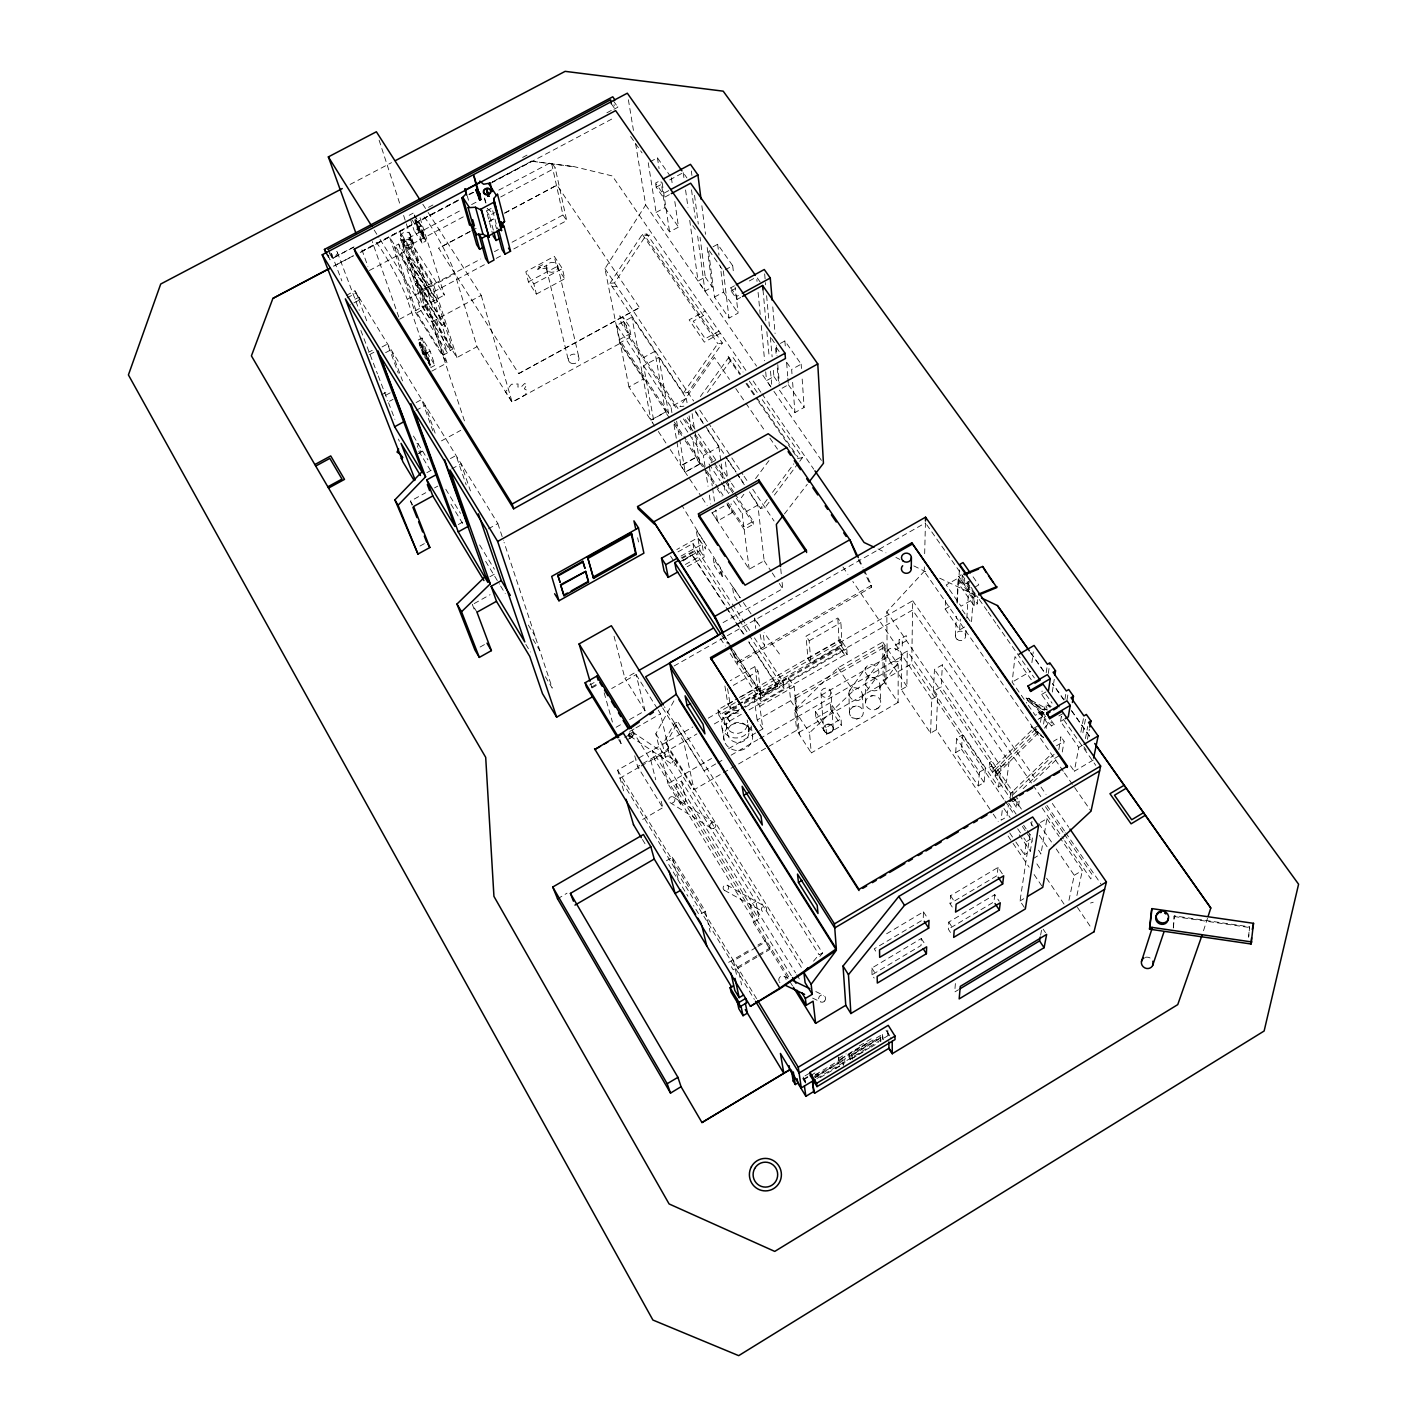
<?xml version="1.0" encoding="UTF-8"?>
<svg xmlns="http://www.w3.org/2000/svg" width="1427" height="1427" viewBox="0 0 1427 1427"><rect width="100%" height="100%" fill="white"/><g stroke="black" fill="none" stroke-linecap="round" stroke-linejoin="round"><path stroke-width="0.75" stroke-dasharray="5 3.75" d="M865.493 703.047L865.529 683.034M882.76 642.061L898.207 664.875L898.118 702.53L883.206 680.233L882.76 642.061L838.024 667.8L794.625 709.915L796.658 730.41M936.273 729.821L930.582 733.121L901.275 689.651L901.472 654.44L907.287 651.069L937.664 695.68L936.273 729.821L991.997 812.248M901.275 689.651L906.912 686.387L907.287 651.069M1003.716 799.12L911.746 663.733L912.709 600.767L737.206 701.513M1063.276 771.222L924.232 571.282L924.339 566.894M924.678 553.694L925.427 522.906L670.672 667.943M872.058 974.766L871.843 968.059L921.289 938.52L921.075 945.459L872.058 974.766L874.162 978.084M923.269 917.686L923.465 911.835L885.453 934.471M930.582 733.121L931.795 699.087L901.472 654.44M964.706 626.952L959.658 629.878L945.156 608.99L945.53 600.25M933.419 691.364L934.453 669.388L942.391 664.786L1009.067 762L1006.392 782.388L998.525 787.044L933.419 691.364L941.178 686.851L942.391 664.786M956.911 602.23L958.231 578.06L946.208 584.945L961.031 606.19L973.089 599.233L958.231 578.06M955.376 635.889L956.465 616.268M957.178 603.193L958.48 579.219M977.691 599.625L977.388 603.835L974.088 605.744L958.623 583.679L959.443 568.749M962.28 575.384L961.905 581.788L958.623 583.679M959.658 629.878L960.282 619.104M955.698 752.564L956.572 738.365L962.458 734.923L985.379 768.618L984.095 782.478L978.262 785.902L955.698 752.564L961.495 749.157L962.458 734.923M965.687 635.586L966.257 626.863M966.81 618.123L969.201 581.039M950.471 932.455L948.331 929.173L948.794 922.092L994.797 894.622L999.168 901.168M952.237 907.037L950.025 903.666L950.543 895.71L998.044 867.42L1002.557 874.162M1173.279 928.085L1174.26 915.849L1249.553 926.837L1248.786 936.683M1173.493 927.443L1174.26 915.849M973.089 599.233L971.448 623.064L961.762 609.168M974.088 605.744L974.98 593.133M1248.5 937.325L1249.553 926.837M955.376 983.578L954.717 991.997L958.48 989.732M978.262 785.902L979.475 772.096L956.572 738.365M1012.581 801.76L989.125 767.351L989.607 762.482L991.926 761.108L991.444 765.996L1011.19 794.964M1038.535 725.487L1033.523 728.43L993.299 767.887L992.889 771.882L995.547 775.789L997.865 774.415L998.294 770.419L995.957 771.793L995.547 775.789L1038.357 733.014M997.865 774.415L995.208 770.526L995.618 766.513L993.299 767.887M1002.218 810.536L1001.112 820.186L1006.963 816.708L1008.39 805.096M994.797 894.622L993.923 901.918L948.331 929.173M998.044 867.42L997.063 875.625L950.025 903.666M998.525 787.044L1001.023 766.727L934.453 669.388M1010.173 797.425L1010.673 793.376L1051.36 754.098M1012.51 796.052L1013.009 791.985L941.178 686.851M1040.765 712.822L1026.102 697.999L1028.332 699.426M1031.899 662.645L1033.273 651.889M1019.235 801.1L1018.61 805.827L1016.274 807.2L1016.898 802.491L1019.235 801.1L1016.006 796.391M1050.076 706.543L1041.603 694.485L1042.102 691.025M1046.205 672.759L1047.115 666.391M1040.515 722.312L1042.085 711.377L1035.324 715.355L1027.993 704.867M1048.31 673.473L1049.844 662.859M1027.386 830.728L1032.381 838.077L1030.365 851.205L1024.479 854.719L1026.405 841.627L1023.908 837.952M1043.583 724.078L1044.867 715.355L1042.085 711.377M1024.283 907.34L1020.02 900.972L1030.062 834.224M1031.364 825.609L1032.006 821.31M1052.323 691.988L1054.25 679.306M1093.225 760.074L1074.317 771.258L1078.776 747.445L1060.529 721.438L1061.349 716.372L1095.793 765.389M1064.934 699.301L1066.308 690.971M1040.426 822.505L1046.919 818.652L1040.996 853.952L1038.535 850.189M1058.834 749.692L1060.974 736.849L1053.411 741.309M1067.004 699.943L1068.056 693.7M1062.277 751.975L1064.096 741.309L1060.974 736.849M1047.4 710.022C1041.781 709.754 1045.545 702.352 1051.217 706.436M1040.622 935.149L1042.013 927.479M1080.881 732.194L1083.914 715.89M1082.897 732.8L1086.357 714.445M1085.412 738.633L1087.749 726.468M1087.445 739.24L1089.407 729.09M1068.966 900.294L1074.228 875.286L1053.465 844.909M1046.098 725.808L1046.205 728.412M1076.903 895.532L1082.397 870.399L1060.368 838.273M1041.282 715.141L1039.248 712.679L1039.284 718.441M1203.496 930.743L1207.492 918.31M1044.403 728.18L1047.436 724.559L1051.485 725.933L1053.144 724.827M417.326 447.293L418.379 443.993L415.239 443.191M1044.528 710.2L1045.135 708.951M1044.76 708.488L1044.011 710.022L1040.854 708.737L1028.635 698.178L1027.815 698.909M1041.246 734.941L1031.15 726.718L1035.467 729.072M819.847 956.358L822.594 953.111L677.986 722.008L666.106 743.271L669.584 754.937L665.571 757.255L658.935 746.517L655.849 733.746L674.543 699.765M665.571 757.255L662.574 744.591L674.418 723.328L677.986 722.008M654.743 426.049L628.95 386.967L643.452 378.993L619.871 343.479L604.941 268.597L645.682 204.971L635.604 143.61M616.535 286.649L612.219 286.702M609.953 283.331L642.293 234.403L646.895 234.028L722.383 343.033L687.939 392.479L683.39 393.121L609.953 283.331L614.52 282.885L646.895 234.028M683.39 393.121L717.799 343.604L722.383 343.033M849.654 690.472L865.939 667.39M861.64 697.946L878.176 675.007M700.372 396.581L728.341 357.999L732.925 357.392L743.021 371.983M707.489 392.443L732.925 357.392M866.278 679.841L887.451 650.694M879.282 688.331L900.705 659.31M741.291 497.738L743.877 494.277M755.525 478.651L769.742 459.565M749.425 491.833L760.502 508.404L767.173 499.486M772.506 492.351L793.822 463.829M769.046 502.215L765.05 507.566L760.502 508.404M774.379 495.098L798.389 463.044M799.726 461.278L802.384 457.71L759.449 395.707M1043.262 713.179L1041.139 715.159L1048.381 724.22M850.296 709.451L852.74 706.882L857.966 706.222A6.921 6.475 0.7 0 1 860.053 718.031L856.61 719.012L851.651 717.246A6.921 6.475 0.7 0 1 850.296 709.451L851.348 708.077M784.422 513.952L807.307 484.27M813.515 961.174L819.009 954.699L822.594 953.111M1042.049 715.89L1043.315 714.392M906.912 686.387L887.166 657.169L886.809 611.773L924.232 571.282M1042.994 709.701L1044.243 708.844M1035.627 729.09L992.889 771.882L995.208 770.526M418.985 453.322L421.536 451.342L419.877 450.789L420.341 448.684L418.7 448.702M995.957 771.793L1036.252 732.372M1013.313 794.357L1054.125 754.312M1013.152 801.813L1016.309 798.728M1033.612 781.8L1057.193 758.736M1023.088 788.703L1054.446 758.522L1060.047 755.222M898.118 702.405L811.267 752.939L809.519 732.818L853.31 690.811L898.207 664.875M878.675 707.703L875.34 709.647A7.617 7.117 1.6 0 1 869.079 696.786L872.842 695.609A7.617 7.117 1.6 0 1 878.675 707.703L875.34 709.647M1040.015 713.268L1044.011 712.679M805.791 1083.039L803.133 1077.028L808.77 1073.639M803.437 1079.169L810.928 1074.638M838.505 1058.459L846.104 1053.893M859.411 1045.884L872.718 1037.875M803.526 1079.847L808.913 1076.6M810.714 1075.512L816.101 1072.266L818.474 1076.136L815.762 1069.429M855.272 1049.612L868.704 1042.388L838.915 1060.332L853.417 1050.718M815.388 1074.727L844.463 1057.229L845.444 1058.834L816.369 1076.35M869.507 1047.775L849.19 1060.011L848.815 1054.607L882.332 1034.414L883.402 1039.712M814.906 1075.262L818.135 1073.318M814.335 1076.743L842.554 1059.744L843.5 1065.202L842.554 1059.744M851.634 1054.285L852.525 1059.619L851.634 1054.285L880.352 1036.983L881.048 1042.423M850.046 1059.797L849.796 1056.194L883.331 1036.002M815.174 1077.403L818.402 1075.459L816.03 1071.57M814.924 1077.706L843.161 1060.707M852.24 1055.249L880.958 1037.946M816.886 1078.509L890.287 1034.29M820.061 1077.653L844.873 1062.705L844.463 1057.229M835.437 1068.752L842.911 1064.257M851.919 1058.656L863.335 1051.788M870.952 1047.204L878.55 1042.62M1020.02 900.972L1023.801 898.689M1074.228 875.286L1082.397 870.399M1051.36 720.706L1054.571 725.13L1050.682 722.08M1033.219 858.608L1041.032 853.845M1026.405 841.627L1032.381 838.077M921.325 920.772L874.252 948.83L877.516 953.949M756.988 955.698L733.193 969.789L730.945 966.061M758.825 954.609L769.813 948.117L765.247 940.732L757.933 945.049M756.863 957.125L738.08 968.237L741.541 984.898M758.736 956.001L770.009 949.347L769.813 948.117M1056.533 745.768L1064.096 741.309M1078.776 747.445L1082.29 745.358M1013.009 791.985L1010.673 793.376L886.809 611.773M728.68 962.351L750.62 949.383M756.078 947.51L733.567 960.817L737.117 977.62M757.951 946.404L765.461 941.963L765.247 940.732M1058.87 715.962L1063.525 713.232M1060.529 721.438L1063.632 719.618M681.5 781.086L685.995 800.975L680.536 804.15L675.899 784.315L681.5 781.086L755.918 901.275L750.227 904.629L753.349 922.324L788.721 979.707M979.475 772.096L985.379 768.618M989.125 767.351L991.444 765.996M1001.023 766.727L1009.067 762M753.349 922.324L758.932 919.042L755.918 901.275M1041.603 694.485L1048.542 690.418M666.427 860.766L672.456 857.252L705.33 911.282L699.248 914.85L693.576 905.521M1038.089 719.333L1044.867 715.355M1014.008 681.054L1030.793 671.261M931.795 699.087L937.664 695.68M826.501 734.316L826.037 727.592L841.056 718.887L830.353 702.619L815.352 711.288L815.887 718.084L826.501 734.316L841.431 725.665L841.056 718.887M557.565 898.814L567.018 893.195M680.536 804.15L667.907 783.655L711.574 758.45M728.662 748.604L762.839 728.876L759.842 706.276L754.027 697.25L788.293 677.575L794.143 686.548L796.391 709.522L887.166 657.169M715.748 763.927L704.296 770.669L664.411 706.775M717.674 762.928L723.4 759.503M731.07 755.204L757.826 739.614M759.753 738.633L903.22 655.671L852.811 581.467M815.887 718.084L830.782 709.469L830.353 702.619M642.685 819.455L662.806 807.682M658.204 710.057L660.523 713.803L668.657 748.836L694.057 789.755L796.658 730.285L811.267 752.939M883.206 680.358L911.746 663.733M623.653 790.843L617.641 770.152L636.924 759.075M638.868 757.969L692.862 726.985M708.291 718.12L735.28 702.619M736.546 706.829L725.023 713.446L729.964 721.973L724.987 724.845L718.923 715.284L736.064 705.437M737.973 704.332L840.86 645.254L840.557 639.385L735.19 699.854M724.898 686.012L727.931 704.403L730.874 709.023L736.457 705.812M738.33 704.742L760.68 691.917L757.987 671.225L754.954 666.57L730.267 680.697M810.928 663.18L842.037 645.307L840.913 622.6L837.827 617.998L806.077 636.174L807.914 658.632L810.928 663.18L809.145 640.794L806.077 636.174M744.216 702.423L840.111 647.341L845.069 655.778L847.103 654.601L846.835 648.786L840.557 639.385M729.964 721.973L725.201 714.463L736.707 707.863M744.359 703.457L840.164 648.429L840.111 647.341M783.369 682.213L784.065 688.759L761.322 701.852L760.466 695.377L783.369 682.213L751.797 633.802M661.183 801.26L662.841 807.807L637.601 766.549L668.639 748.711M777.644 686.03L762.375 695.68L777.644 686.03L748.8 641.668M639.225 767.102L619.978 778.161L754.366 999.382M641.151 765.996L696.965 733.906M714.303 723.953L739.311 709.576M741.237 708.47L912.567 610.025L1031.792 783.441M788.703 976.889L654.44 759.128L661.058 755.311L795.553 972.822M724.987 724.845L724.042 719.351L743.235 708.327M745.162 707.221L846.835 648.786M729.803 720.956L741.327 714.321M749.014 709.915L845.016 654.69M759.842 706.276L794.143 686.548M975.408 586.836L978.761 584.909L972.715 576.312M945.156 608.99L950.186 606.1M794.643 696.198L884.401 644.505L884.811 682.73L798.228 732.818L794.643 696.198L795.945 698.195L799.495 734.762M762.839 728.876L757.148 720.011L790.665 700.711L788.293 677.575M795.945 698.195L885.739 646.467L886.096 684.639M634.052 728.947L628.379 732.194L630.11 738.633M635.943 727.859L660.523 713.803M628.344 734.566L631.751 732.604L632.821 736.617L626.025 740.506M624.741 737.367L631.287 733.621L632.821 736.617M628.255 736.368L631.519 734.513M618.64 739.65L620.941 743.413L624.33 741.469M809.145 640.794L840.913 622.6M733.264 685.388L757.987 671.225M718.923 715.284L717.959 709.754L733.282 700.96M727.931 704.403L733.514 701.21M740.952 696.929L757.701 687.315L754.954 666.57M807.914 658.632L839.022 640.777L837.827 617.998M616.125 727.253L621.904 723.953M629.61 719.547L645.022 710.753L636.121 674.632L611.684 688.51M871.487 585.338L871.54 587.21L737.866 663.609L737.616 661.843L871.487 585.338L863.941 569.48M589.743 684.996L596.468 681.196M591.688 687.047L598.181 683.372M591.955 687.957L596.825 685.192M645.022 710.753L624.919 678.36L636.478 671.796M723.061 622.6L782.727 588.691L781.621 577.614M717.406 520.909L712.019 512.721L749.211 569.212L764.158 560.757L757.88 505.051L749.229 492.154M685.388 564.486L698.392 557.154L697.179 549.984L682.231 558.385M687.172 566.715L704.225 557.101L702.12 544.222L697.874 537.729L676.808 549.556M480.078 647.055L485.234 644.148M732.247 512.578L717.442 521.051L715.801 509.956M734.762 493.528L753.26 521.265L743.824 526.581L742.218 513.845L757.88 505.051M678.003 551.874L692.951 543.491L731.177 602.14M681.036 556.066L702.12 544.222M681.196 557.993L694.182 550.697L692.951 543.491M679.145 562.22L692.327 554.8L725.968 606.564M682.98 560.24L700.015 550.661L697.874 537.729M683.069 560.989L692.327 554.8M749.211 569.212L744.18 529.417L753.599 524.119L753.26 521.265M712.037 512.864L726.825 504.427L732.265 512.721L731.07 503.767M489.889 576.722L496.667 572.94M699.89 463.846L685.174 472.052L680.947 465.666L695.663 457.478L692.541 437.768M694.806 431.115L699.908 463.989L685.192 472.194L679.769 439.819M787.865 378.155L788.382 384.719L779.213 389.803L794.946 412.564L804.15 407.426L802.045 377.156M710.949 462.901L716.764 459.655M474.174 603.585L490.103 594.684M705.027 466.504L703.368 455.516L718.887 446.883L706.65 428.635M424.051 216.94A37.102 4.495 61.7 0 1 441.211 243.785A37.102 4.495 61.7 0 1 454.892 273.806L476.993 346.69L512.168 402.271L525.707 394.619L526.724 390.16L524.333 388.84L526.866 384.559L524.637 383.506L521.372 386.806L517.93 387.127L518.072 383.97L511.401 384.255L505.55 391.872L512.132 402.129L619.871 343.479M488.409 528.811L497.862 523.566L354.948 290.823L345.495 295.871M771.008 387.074L766.549 380.617L773.916 376.532L773.327 369.985M791.967 373.767L791.646 369.45L801.153 364.17L784.886 340.928L777.305 345.12M671.921 412.635L670.94 406.838L686.333 398.347L658.864 357.374L643.577 365.758L653.941 421.696M458.263 524.547L463.311 521.765M419.966 546.059L425.05 543.241M451.753 468.877L461.117 463.757L470.446 490.888M722.098 269.043L708.345 249.333L714.481 297.066L729.019 318.114L738.08 313.137L735.155 287.291M718.958 331.171L705.241 338.698L693.254 321.164L706.954 313.672M412.082 505.247L410.441 501.127L425.763 492.725M434.522 487.909L437.804 486.108M720.421 333.294L704.349 342.123L689.152 319.844L705.17 311.086M668.318 412.974L619.514 339.519L628.665 334.524L678.003 408.479M628.95 386.967L620.139 342.676L629.271 337.7L628.665 334.524M418.343 453.483L422.196 451.396M441.478 440.872L460.743 430.348M740.684 297.476L737.028 299.474L731.088 290.93L730.731 287.826L734.459 285.792M714.481 297.066L723.507 292.143L720.332 266.028M731.088 290.93L736.546 287.933M749.318 280.958L754.776 277.98M737.028 299.474L736.689 296.388L740.417 294.337M450.433 458.566L456.051 455.498L466.201 484.859M426.851 472.676L431.828 469.947M654.85 351.381L639.581 359.729L616.696 325.392L631.876 317.115L654.85 351.381L665.499 412.171L650.908 420.234L631.876 317.115M518.697 373.589L639.528 307.643L518.697 373.589L438.695 248.173L473.603 229.569M707.186 247.531L712.234 287.148L704.974 291.108L698.035 281.03L705.277 277.088L700.051 237.31M725.219 269.828L732.711 265.743L717.674 244.267L710.218 248.316M389.5 401.29L393.014 399.382M416.113 402.539L421.661 399.506L432.863 430.883M415.988 410.423L425.264 405.393L435.663 434.575M421.946 350.703L422.802 350.239L420.037 342.177L419.163 342.641L421.946 350.703L430.722 364.848L429.848 365.33L424.461 356.643M423.141 351.203L423.391 354.895L423.141 351.203L430.722 364.848M421.964 338.003L426.834 352.273L422.838 354.431L417.933 340.179L421.964 338.003L430.151 351.167L434.95 365.33L430.954 367.506L426.102 353.361L417.933 340.179M420.037 342.177L426.548 352.647L425.692 353.129L419.163 342.641M426.102 353.361L430.151 351.167M536.391 294.087L564.7 278.818L562.363 268.579L554.282 256.378L525.832 271.683L528.418 281.868L536.391 294.087L533.859 283.937L525.832 271.683M428.421 361.138L429.295 360.674L426.548 352.647M429.616 361.637L428.76 362.101L422.285 351.666M450.165 350.507L442.602 327.158L445.153 325.766L417.861 282.385L415.328 283.741L423.266 307.59L450.165 350.507L452.68 349.151L431.507 283.331L403.538 239.04L400.916 240.432L428.867 284.74L434.076 300.812L436.68 299.42L408.96 255.469L406.374 256.842L434.076 300.812M648.25 162.749L656.099 212.427L669.584 231.923L678.521 227.107L674.793 201.35M443.191 355.127L447.4 352.861L426.138 287.683L398.65 244.071L394.28 246.389L416.773 312.834L443.191 355.127L421.732 290.038L394.28 246.389M381.437 394.904L388.483 391.105M385.807 395.208L391.069 392.354M431.775 371.163L447.043 362.904L423.302 290.716L389.553 237.078L414.704 311.122L447.043 362.904M456.925 357.553L433.737 285.132L399.881 231.584L424.515 305.86L456.925 357.553L476.993 346.69M668.781 190.594L662.966 193.715L655.564 183.084L659.435 180.997M368.576 352.291L372.233 350.329M382.044 346.939L387.555 343.978L398.276 373.16M369.486 354.645L374.962 351.702M464.435 420.876L431.775 321.949L481.22 295.353L427.601 211.695M669.37 194.661L663.573 197.764L656.188 187.151L655.564 183.084M385.575 352.683L391.087 349.722L402.503 380.884M442.013 325.338L444.582 323.947L417.255 280.53L414.704 281.886L442.013 325.338L434.789 303.006L407.123 259.072L409.692 257.698L437.393 301.596L434.789 303.006M656.099 212.427L665 207.629L661.058 181.657M528.418 281.868L556.673 266.671L554.282 256.378M533.859 283.937L562.363 268.579M650.088 161.768L657.437 157.826L670.101 175.913M428.867 284.74L431.507 283.331M421.732 290.038L426.138 287.683M484.395 264.709L429.509 294.105L425.888 288.361L480.721 259M494.42 251.669L498.344 249.564M512.043 242.233L562.969 214.978L551.357 162.214L496.881 191.164M429.848 365.33L407.212 299.331L454.892 273.806M496.15 258.394L502.036 255.255M513.791 248.94L566.733 220.596L555.228 167.958L551.357 162.214M399.578 319.238L444.35 295.05M423.266 307.59L425.763 306.252L403.538 239.04M416.773 312.834L420.947 310.604L398.65 244.071M656.188 187.151L661.985 184.047M669.709 179.909L683.212 172.649L686.922 177.929M493.332 230.086L489.407 215.531L494.991 212.569M489.122 221.292L494.937 218.188L489.158 221.453M504.641 213.015L556.994 185.118L639.564 307.804M469.768 231.798L438.695 248.173M471.713 230.764L477.528 227.66M504.676 213.194L556.994 185.118M347.153 297.868L356.251 293.017L367.167 322.003M355.091 299.242L358.873 297.208L359.836 299.759L350.382 304.807M353.29 255.754L333.668 266.153L353.343 255.915M361.12 251.598L461.117 198.531M472.89 192.288L468.966 194.375L472.926 192.449M531.7 161.073L492.493 181.889L531.736 161.251L573.119 166.567L531.736 161.251M361.192 251.758L461.171 198.692M360.175 252.597L460.029 199.602M469.822 194.411L473.728 192.324M491.352 182.977L614.698 117.513M416.185 224.538L417.023 224.093L414.276 215.441L420.662 225.466L423.391 234.082L422.535 234.545L416.185 224.538L413.973 217.635M414.312 214.96L421.197 225.769L425.995 240.967L422.053 243.072L416.506 225.591L417.362 225.145L424.8 238.577L423.962 239.04L417.612 229.069L417.362 225.145M422.535 234.545L419.806 225.93L420.662 225.466M421.197 225.769L417.201 227.874L411.475 218.866M422.053 243.072L414.098 230.55L418.04 228.463L415.596 220.81M425.888 288.361L409.335 237.685L461.866 209.769M471.588 204.596L477.439 201.492M423.962 239.04L423.712 235.116M429.509 294.105L413.063 243.571L463.704 216.636M500.699 196.962L555.228 167.958M369.397 270.47L413.83 246.835L444.403 295.211L420.84 220.471A37.102 4.495 61.7 0 1 419.841 216.369M493.153 235.919L486.411 210.946L491.994 207.967L497.524 228.819M353.45 247.353L329.94 259.821L328.46 255.968L331.046 254.595L327.889 249.44M409.192 215.263L413.152 213.158M329.298 253.114L332.455 258.251L354.021 246.835M428.51 207.343L434.379 204.222M522.603 157.469L528.472 154.348M606.885 112.787L612.772 109.665M613.931 109.29L617.837 107.203L617.124 103.029M350.114 184.44L391.533 162.642M1045.723 716.104L1044.082 717.442L1051.485 725.933M1039.052 711.574L1040.711 710.753M856.164 705.919L852.74 706.882M860.053 718.031L856.61 719.012M976.817 595.79L972.804 597.431L958.659 576.205L977.388 603.835M1039.908 712.198L1038.16 712.091L1039.106 713.036M1090.549 903.041L1093.225 902.239M802.384 457.71L797.818 458.477L791.503 449.344M872.842 695.734L870.88 695.912M683.925 406.142L679.93 406.713L714.321 357.392L729.482 379.404M649.749 235.152L644.647 235.562L714.891 337.129M1046.972 704.92L1050.254 707.507M1046.098 709.201L1047.061 709.183M1174.046 916.509L1249.267 927.479M1036.626 729.161L1035.342 728.929L1036.412 730.232M573.083 166.388L612.308 175.949L746.892 371.805M1031.311 700.354L1044.778 707.703M812.569 998.097L820.525 1001.843M877.997 548.931L885.953 552.838M895.906 557.422L899.884 559.438M913.815 565.913L925.766 571.71M939.697 578.167L975.497 595.273M784.119 976.336L788.079 978.244M815.798 991.569L823.718 995.386M1040.622 708.523L1027.69 699.48L1028.261 701.21L1042.762 712.073M724.559 890.377L762.803 911.55M727.164 885.186A2.908 2.747 -66.9 0 1 727.324 890.163A2.908 2.747 -66.9 0 1 723.097 887.986A2.908 2.747 -66.9 0 1 727.164 885.186L765.264 906.609A2.765 2.622 -68.9 0 1 765.443 911.354A2.765 2.622 -68.9 0 1 761.394 909.284A2.765 2.622 -68.9 0 1 765.264 906.609M1036.377 704.439L1043.262 709.415M711.395 828.32L670.315 802.759A3.246 3.05 -60.7 0 1 668.817 800.939M673.259 796.962L714.196 822.808M630.235 736.225L673.205 764.979M853.114 718.227L851.651 717.246M632.429 731.944L675.738 761.215A2.283 2.14 -58.3 0 1 674.864 765.05A2.283 2.14 -58.3 0 1 672.117 762.553A2.283 2.14 -58.3 0 1 675.738 761.215M1040.943 735.333L1043.547 737.26M1039.677 713.036L1042.049 714.784M1037.411 732.408L1031.15 726.718M490.906 211.571L487.124 208.485L487.677 209.323M1027.048 700.015L1028.064 700.853M1040.604 735.297L1043.44 737.652M1028.635 698.178L1037.179 706.24M1046.99 708.149L1046.009 705.866M1037.322 731.302L1038.553 732.586M779.463 654.012L764.141 632.696M1030.704 652.728L1044.778 672.688M1063.989 699.908L1052.466 683.587L1063.828 699.836M1071.677 710.807L1089.604 736.225M1030.615 652.745L1044.671 672.67M1071.499 710.7L1089.39 736.064M760.199 282.082L756.613 276.981L757.023 281.387M1083.86 746.749L1086.197 750.085M926.712 524.726L977.977 597.681M979.261 599.501L986.949 610.453M988.215 612.272L995.903 623.224M997.188 625.044L1034.361 677.932M1045.991 694.485L1052.056 703.136M974.855 594.774L963.974 579.273L963.867 581.128L974.73 596.593M1031.257 679.734L1014.989 656.563L1012.153 682.142L1026.78 703.119M613.503 100.996L617.837 107.203M611.309 103.761L614.716 108.63L614.038 104.67M1070.5 765.8L1074.317 771.258M630.609 136.493L642.043 152.885M692.808 225.68L695.341 229.319M771.49 338.502L776.556 345.78M779.16 351.541L775.414 346.172L776.163 354.895M786.652 362.28L791.646 369.45M754.651 619.122L759.396 625.918M730.731 287.826L736.689 296.388M1064.542 773.042L1073.372 785.742M1074.638 787.543L1091.031 811.142M788.382 384.719L804.15 407.426M665 207.629L678.521 227.107M723.507 292.143L738.08 313.137M705.277 277.088L712.234 287.148M773.916 376.532L779.499 384.594M749.336 381.116L758.183 393.87M728.109 356.251L740.577 374.266M746.82 383.274L755.543 395.903M756.792 397.705L797.925 457.175M728.341 357.999L739.703 374.427M746.018 383.578L757.398 400.006M758.647 401.843L790.237 447.525M642.293 234.403L717.799 343.604M645.682 204.971L756.578 366.133M762.803 375.176L772.738 389.607M773.969 391.39L823.45 463.311M912.709 600.767L1035.984 779.731M1041.014 787.044L1046.045 794.34M1052.341 803.472L1068.68 827.214M1033.059 785.26L1041.835 798.05M1046.865 805.345L1064.435 830.906M1065.684 832.726L1100.841 883.848M753.188 380.973L760.859 392.264M762 393.798L813.729 469.198M1045.438 806.701L1063.026 832.298M1064.274 834.117L1091.923 874.341L1090.852 878.925L1064.631 840.717M735.797 388.59L744.644 401.433M745.911 403.27L764.872 430.793M769.92 438.143L777.501 449.148M1042.156 807.95L1063.383 838.88M1046.919 818.652L1059.155 836.49M1038.802 823.468L1052.252 843.125M1013.669 797.764L1021.875 809.805M1030.597 822.594L1033.094 826.251M1039.338 835.384L1048.06 848.173M1012.439 796.765L1018.61 805.827M751.066 613.895L741.451 599.679M1013.812 803.579L1016.274 807.2M1008.621 803.151L1016.131 814.175M1023.623 825.216L1026.138 828.891M1004.983 800.832L1013.669 813.747M1022.374 826.429L1032.31 841.163M1077.439 907.394L1091.619 928.388M842.982 567.001L847.906 574.367M1003.93 808.503L1010.173 817.707M1017.665 828.748L1022.66 836.115M961.495 749.157L984.095 782.478M1019.288 834.866L1030.365 851.205M1036.876 863.87L1041.71 871.13M1046.58 878.194L1064.756 905.146M1009.71 832.904L1014.633 840.182M1015.863 842.001L1024.479 854.719M993.228 814.086L998.187 821.399M1008.086 836.061L1011.797 841.555M1013.045 843.393L1029.135 867.206M1034.093 874.537L1042.762 887.344M687.279 417.629L697.107 432.203M698.338 434.022L717.977 463.151M719.19 464.97L730.249 481.363M731.462 483.182L735.155 488.64M604.941 268.597L693.665 401.005M699.765 410.138L710.86 426.673M712.091 428.51L730.57 456.087M731.801 457.924L742.878 474.477M744.109 476.315L747.802 481.827M752.725 489.176L774.076 521.051M1043.173 929.209L1045.492 932.652M695.645 412.225L705.437 426.816M725.772 457.157L735.654 471.891M736.885 473.746L744.305 484.788M562.969 214.978L566.733 220.596M695.217 410.798L705.063 425.531M706.294 427.369L727.253 458.673M728.483 460.511L739.561 477.1M740.791 478.937L743.253 482.611M839.022 640.777L842.037 645.307M840.86 645.254L847.103 654.601M840.164 648.429L845.069 655.778M685.406 419.574L724.898 478.741M726.129 480.578L733.532 491.673M629.271 337.7L676.041 407.837M683.426 418.914L693.29 433.665M694.521 435.52L714.213 465.059M715.444 466.897L735.137 496.435M736.368 498.273L753.599 524.119M643.577 365.758L670.94 406.838M680.215 420.751L688.742 433.558M689.955 435.396L703.368 455.516M709.005 463.989L720.064 480.596M721.295 482.451L728.68 493.528M733.603 500.913L742.218 513.845M838.024 667.8L853.31 690.811M674.329 422.017L686.048 439.641M687.261 441.46L714.588 482.594M715.801 484.431L723.114 495.419M727.984 502.75L743.824 526.581M620.139 342.676L666.801 412.938M674.168 424.033L683.997 438.82M685.228 440.675L704.884 470.25M706.115 472.105L715.926 486.892M717.157 488.748L722.08 496.132M726.985 503.535L744.18 529.417M669.334 417.843L665.464 412.028L650.873 420.073L652.799 422.998M699.908 463.989L695.663 457.478L680.982 465.808L676.915 441.942M764.158 560.757L771.115 571.228M772.275 572.976L778.09 581.717M779.249 583.447L782.727 588.691M556.673 266.671L564.7 278.818M658.329 431.471L669.049 447.739M670.244 449.541L701.049 496.221M702.28 498.077L707.15 505.479M830.782 709.469L841.431 725.665M950.543 895.71L953.896 900.794M759.735 626.132L754.384 617.945L755.721 628.415M815.352 711.288L826.037 727.592M486.411 210.946L489.407 215.531M948.794 922.092L952.041 927.051M737.117 600.803L733.781 595.701L732.39 585.891L740.221 597.877L713.232 558.011L713.999 562.898L715.052 562.292L714.428 565.734L720.118 574.439L720.029 569.837L722.651 578.31L721.241 568.945L704.563 542.581A446.901 82.73 61.1 0 1 681.856 505.265M738.241 602.515L741.576 607.617M700.015 550.661L704.225 557.101M732.39 603.996L740.881 617.035M742.094 618.89L750.584 631.929M694.182 550.697L729.768 605.351M730.963 607.206L738.205 618.319M739.418 620.174L747.873 633.16M749.068 635.015L784.065 688.759M790.665 700.711L796.391 709.522M794.625 709.915L809.519 732.818M727.181 608.401L735.583 621.351M736.796 623.189L744.002 634.284M692.487 555.692L724.898 605.565M726.111 607.42L734.513 620.353M735.708 622.19L744.109 635.122M748.925 642.507L777.733 686.851M923.465 911.835L927.907 918.667M921.289 938.52L925.588 945.173M757.701 687.315L760.68 691.917M723.953 635.568L762.268 694.878M722.883 634.551L728.876 643.809M730.071 645.664L762.375 695.68M670.547 556.066L673.705 560.972M721.83 635.532L726.664 643.006M731.498 650.498L760.466 695.377M720.51 638.565L725.308 646.003M730.107 653.459L761.322 701.852M422.838 204.275L426.405 209.84M415.542 219.241L419.806 225.93M417.023 224.093L423.391 234.082M418.468 228.623L424.8 238.577M416.506 225.591L422.874 235.58M418.04 228.463L425.995 240.967M717.959 709.754L724.042 719.351M409.335 237.685L413.063 243.571M871.843 968.059L876.089 974.766M887.112 1031.578L891.429 1038.464M886.024 1030.223L891.429 1038.82M415.328 283.741L442.602 327.158M425.763 306.252L452.68 349.151M374.195 230.05L378.886 237.542M380.064 239.415L431.775 321.949M420.947 310.604L447.4 352.861M674.418 723.328L819.009 954.699M662.681 707.97L683.694 741.612L694.057 789.755M636.121 674.632L657.044 708.202M426.834 352.273L434.95 365.33M422.802 350.239L429.295 360.674M666.106 743.271L803.936 965.294M669.584 754.937L802.224 968.844M655.849 733.746L662.574 744.591M848.815 1054.607L849.796 1056.194M796.712 974.712L800.226 980.385M675.899 784.315L758.932 919.042M791.343 975.711L652.264 750.352L654.44 759.128M789.88 981.598L793.394 987.288M632.339 730.41L650.855 760.484L655.742 779.802M359.836 299.759L354.948 290.823M326.444 252.686L328.46 255.968M325.945 253.275L329.94 259.821M617.641 770.152L756.595 998.686M413.455 436.038L427.939 459.869M445.795 489.247L460.475 513.399M479.65 544.953L494.384 569.212M528.329 625.062L535.089 636.174M803.133 1077.028L806.38 1082.397M802.705 1078.473L805.096 1082.433M418.825 451.235L431.436 471.998M450.986 504.23L463.686 525.154M485.626 561.293L499.486 584.125M500.627 586.015L505.247 593.632M532.967 639.278L539.888 650.694M668.692 864.494L687.921 896.21M525.814 644.398L530.416 651.996M545.364 676.701L552.249 688.117L504.07 542.349M642.435 839.451L646.895 846.835M410.441 501.127L412.581 504.676M476.975 612.201L472.391 604.566L474.692 610.667M723.097 634.07L728.02 643.916M729.001 645.878L737.866 663.609M723.774 634.123L728.715 644.023M729.714 646.003L737.616 661.843M858.34 559.616L862.122 567.5M863.05 569.48L871.54 587.21M859.232 559.562L862.996 567.5M398.49 439.088L399.346 441.3M331.563 253.988L341.856 280.869M360.853 330.458L377.459 373.856M378.262 375.925L387.752 400.719M388.554 402.789L394.887 419.324M331.046 254.595L332.455 258.251M337.378 252.418L359.301 310.337M361.923 249.832L367.898 266.35M398.793 316.99L373.606 245.533A37.227 3.746 61.6 0 1 372.447 241.52M403.27 243.375L403.966 245.462M400.327 238.113L406.374 256.842M407.123 259.072L414.704 281.886M497.862 523.566L503.374 540.262M410.798 235.259A5.44 4.584 -16.7 0 1 403.948 241.252A5.44 4.584 -16.7 0 1 401.932 233.564A5.44 4.584 -16.7 0 1 410.798 235.259L413.206 242.626A5.405 4.566 -16.7 0 1 406.392 248.601A5.405 4.566 -16.7 0 1 404.376 240.949A5.405 4.566 -16.7 0 1 413.206 242.626M379.1 140.149L400.202 204.989M403.609 215.459L413.884 246.996M410.405 219.08L414.098 230.55M590.617 683.355L591.83 687.493M481.22 295.353L512.168 402.271M604.156 692.791L612.415 722.08M619.835 739.436L620.941 743.413M467.325 196.105L468.502 200.297M484.859 198.817L485.983 203.026M634.73 755.811L637.637 766.656M484.306 197.978L486.001 204.293M495.437 224.752L496.542 228.891M614.056 636.264L624.919 678.36M672.456 857.252L678.788 881.904M661.058 755.311L667.907 783.655M546.487 268.829L568.428 360.478M705.33 911.282L710.164 932.045M557.689 265.761L578.934 357.588M637.619 537.765L638.529 541.992M616.696 325.392L619.514 339.519M760.181 634.48L761.304 640.331L764.711 645.557L763.213 633.106M722.044 728.091L724.238 740.738M658.864 357.374L668.585 413.509M673.99 424.693L676.559 439.784M726.004 723.757L727.556 732.979M676.63 421.143L679.413 437.679M725.023 713.446L725.201 714.463M628.397 99.765L633.445 130.463M727.574 688.652L730.874 709.023M686.333 398.347L687.029 402.717M689.098 415.863L691.167 429.01M692.113 413.652L694.467 428.938M657.437 157.826L659.078 168.654M662.146 182.674L669.584 231.923M705.348 468.698L708.024 486.304M709.344 495.115L710.682 503.927M747.909 724.47L748.997 731.855A10.738 10.096 -8.2 0 1 733.3 741.469A10.738 10.096 -8.2 0 1 732.55 723.971A10.738 10.096 -8.2 0 1 748.997 731.855M709.326 466.165L712.234 485.858M712.555 488.052L714.499 501.198M671.368 177.733L672.616 186.313M751.155 725.808L752.689 736.421A14.502 13.646 -8.2 0 1 731.141 748.907A14.502 13.646 -8.2 0 1 730.767 725.237A14.502 13.646 -8.2 0 1 752.689 736.421M718.887 446.883L720.938 461.795M721.241 463.936L723.881 483.111M724.185 485.251L725.362 493.76M683.212 172.649L684.104 179.16M685.584 189.987L687.957 207.343M689.723 220.347L698.035 281.03M754.027 697.25L757.148 720.011M725.433 461.92L728.091 481.755M728.394 483.949L729.572 492.761M691.524 189.827L695.324 218.438M697.66 236.061L704.974 291.108M691.346 170.99L691.917 175.414M694.539 195.303L698.302 224.039M701.852 205.738L705.509 234.331M717.674 244.267L718.994 255.148M723.346 270.845L729.019 318.114M732.711 265.743L733.692 274.359M780.747 568.749L781.407 575.402M758.094 292.41L760.199 314.457M761.251 325.481L764.64 360.763M765.693 371.787L766.549 380.617M762.999 289.877L765.835 320.629M766.852 331.599L769.082 355.751M770.491 371.127L771.722 384.291M764.658 273.877L765.639 284.794M766.62 295.71L769.385 326.301M770.366 337.218L772.132 356.875M777.305 367.988L778.446 381.08M838.291 1056.961L838.523 1059.69M772.774 306.876L775.075 333.526M776.234 346.85L777.001 355.733M777.769 364.616L779.303 382.382M838.684 1057.603L838.915 1060.332M784.886 340.928L785.403 347.51M786.634 362.833L787.686 375.961M792.627 382.382L794.946 412.564M820.953 692.916L823.557 728.858M801.153 364.17L801.457 368.505M831.013 692.63A5.03 4.691 -1.7 0 1 823.593 696.911A5.03 4.691 -1.7 0 1 823.361 688.795A5.03 4.691 -1.7 0 1 831.013 692.63L833.261 728.591M862.407 694.788L863.299 712.198M849.457 712.59L848.869 693.629M879.995 685.121L880.709 702.619M880.352 1036.983L880.459 1041.46M882.332 1034.414L882.439 1039.98M887.79 1030.169L887.879 1038.285M747.391 725.273A10.845 10.185 -8.2 0 1 733.532 732.979A10.845 10.185 -8.2 0 1 726.842 719.44A10.845 10.185 -8.2 0 1 741.862 714.106M747.159 720.011A10.845 10.185 -8.2 0 1 747.641 722.615M750.406 727.306A14.698 13.806 -8.3 0 1 732.568 737.616A14.698 13.806 -8.3 0 1 721.955 721.01A14.698 13.806 -8.3 0 1 739.792 710.717M668.781 799.298A3.246 3.05 -60.7 0 1 672.509 796.712A3.246 3.05 -60.7 0 1 674.793 800.422A3.246 3.05 -60.7 0 1 671.065 803.009M778.946 980.955A3.817 3.639 -75.9 0 1 781.8 976.014A3.817 3.639 -75.9 0 1 786.063 979.511M779.945 982.597A3.817 3.639 -75.9 0 1 779.338 981.847M376.157 242.34A37.227 3.746 61.6 0 1 393.103 269.435A37.227 3.746 61.6 0 1 407.212 299.331M968.737 581.36A5.44 4.941 4.3 0 1 960.264 582.662A5.44 4.941 4.3 0 1 960.96 574.849M972.162 588.637A8.598 2.033 59.6 0 1 971.02 587.353M968.594 583.893A8.598 2.033 59.6 0 1 967.506 581.948M1145.292 957.356A5.993 5.601 29.7 0 1 1152.142 959.872M336.683 251.277A3.015 2.533 -18.7 0 1 335.452 255.54A3.015 2.533 -18.7 0 1 331.51 253.328M899.117 639.778L899.099 644.95L906.27 640.83L906.323 635.621L899.117 639.778M902.274 641.115L902.256 646.056L895.389 650.016L895.389 645.075L902.274 641.115M540.476 267.616L537.497 269.221L548.343 267.973L544.044 266.653L546.898 265.208L542.528 264.78L536.82 267.759L540.476 267.616M629.182 326.177L622.814 316.651L624.794 326.872L631.126 336.344L629.182 326.177M626.257 325.427L619.764 315.688L621.209 323.126L627.684 332.812L626.257 325.427M704.563 542.581L696.126 529.685L697.197 536.16L705.598 549.003L704.563 542.581M825.074 732.051A4.852 4.566 -1.1 0 0 833.136 729.786A4.852 4.566 -1.1 0 0 827.018 724.363A4.852 4.566 -1.1 0 0 825.074 732.051A4.852 4.566 -1.1 0 0 833.118 729.661A4.852 4.566 -1.1 0 0 827.018 724.256A4.852 4.566 -1.1 0 0 825.074 731.926M887.112 655.724A7.92 6.207 36.1 0 0 899.652 660.54A7.92 6.207 36.1 0 0 895.46 648.75A7.92 6.207 36.1 0 0 887.112 655.724M849.172 695.324A7.064 6.172 35.9 0 0 860.606 699.194A7.064 6.172 35.9 0 0 857.128 688.099A7.064 6.172 35.9 0 0 849.172 695.324M570.871 363.136A5.44 4.763 -13 0 0 579.059 358.676A5.44 4.763 -13 0 0 571.014 354.841A5.44 4.763 -13 0 0 570.871 363.136M549.11 271.772A5.815 4.977 -12.9 0 0 557.868 267.063A5.815 4.977 -12.9 0 0 549.288 263.085A5.815 4.977 -12.9 0 0 549.11 271.772M865.475 672.331A7.206 6.261 35.6 0 0 877.141 676.273A7.206 6.261 35.6 0 0 873.556 665.018A7.206 6.261 35.6 0 0 865.475 672.331M865.904 684.835A7.777 6.154 36.3 0 0 878.229 689.544A7.777 6.154 36.3 0 0 874.162 677.896A7.777 6.154 36.3 0 0 865.904 684.835M631.965 736.296A2.408 2.23 -57.4 0 0 632.91 732.265A2.408 2.23 -57.4 0 0 629.111 733.692A2.408 2.23 -57.4 0 0 631.965 736.296M824.681 1001.005A3.621 3.46 -79.1 0 0 822.862 995.083A3.621 3.46 -79.1 0 0 818.813 999.756A3.621 3.46 -79.1 0 0 824.681 1001.005M713.661 828.445A3.086 2.908 -62 0 0 714.82 823.236A3.086 2.908 -62 0 0 709.915 825.02A3.086 2.908 -62 0 0 713.661 828.445M406.285 247.353A4.388 3.71 -16.7 0 0 412.332 243A4.388 3.71 -16.7 0 0 405.429 240.949A4.388 3.71 -16.7 0 0 406.285 247.353M405.589 245.266A4.406 3.728 -16.7 0 0 411.636 240.895A4.406 3.728 -16.7 0 0 404.733 238.844A4.406 3.728 -16.7 0 0 405.589 245.266M957.071 639.35A5.173 4.745 5.3 0 0 965.58 636.941A5.173 4.745 5.3 0 0 958.944 631.323A5.173 4.745 5.3 0 0 957.071 639.35"/><path stroke-width="1.5" d="M911.247 568.642L911.407 557.475M911.817 542.849L1067.432 766.138L1067.2 767.423L911.817 542.849L710.521 657.615L859.018 890.555M925.481 520.998L925.57 517.18L669.584 662.824L676.255 694.253L836.329 948.794L779.802 988.108L750.406 1006.32L779.909 988.768L836.436 950.168L811.16 984.273L812.302 994.298L805.363 998.436L806.219 1005.286L813.087 1001.183L815.62 1023.355L845.765 1005.304L843.036 966.043L898.778 896.459L1032.666 816.993L1038.571 825.644L1025.353 908.928L850.884 1013.527L845.765 1005.304M926.391 953.718L926.658 946.832L877.159 976.443L877.32 983.078L926.391 953.718L923.198 948.759M928.692 928.121L929.013 920.361L879.531 949.883L879.674 957.374L928.692 928.121L924.304 921.343M964.652 573.779L982.686 566.483L986.164 572.495M1251.069 943.996L1253.53 923.323L1152.035 908.624L1151.375 910.694L1149.538 929.173L1251.069 943.996L1251.586 937.789M1252.264 929.512L1253.53 923.323M400.951 454.749L400.737 455.98L402.253 456.408M982.686 566.483L996.831 587.567L978.815 594.97M1028.064 649.124L997.402 605.53L981.491 597.984M1149.538 929.173L1152.035 908.624M999.346 910.051L1000.256 902.809L954.199 930.35L953.682 937.378L999.346 910.051L995.011 903.541M1002.646 883.973L1003.68 875.839L956.126 904.201L955.555 912.085L1002.646 883.973L998.187 877.302M1048.542 690.418L1050.272 678.717L1047.4 674.632L1027.993 685.959L1030.686 691.435L1043.066 684.193L1058.941 706.775M1030.686 691.435L1027.993 685.959M1027.601 896.424L1042.762 887.344L1049.309 849.993L1091.031 811.142L1100.645 766.067L1062.17 711.36L1049.755 718.673L1046.722 712.715L1067.004 700.818L1070.232 705.42L1068.27 716.871L1065.184 718.709M1054.892 675.096L1055.534 670.868L1049.844 662.859L1047.418 664.268L1034.093 645.45L1018.824 654.333M1049.755 718.673L1046.722 712.715M1072.408 702.459L1073.479 696.233L1068.752 689.544L1066.308 690.971L1053.09 672.295L1055.534 670.868M1044.1 947.689L1046.651 934.382L960.264 986.396L959.176 998.9L1044.1 947.689L1039.569 940.892L1040.265 937.057M477.474 190.487L473.871 175.753L478.241 190.273M1089.8 727.057L1090.977 720.974L1086.357 714.445L1083.914 715.89L1071.035 697.678L1073.479 696.233M1093.635 758.058L1098.13 735.993L1088.533 722.419L1090.977 720.974M1093.992 931.867L1106.424 881.993L1069.947 829.033M1141.493 961.388L1152.374 927.479M1202.212 934.756L1177.739 1004.626L774.754 1251.408L669.102 1203.942L493.938 896.37L485.697 757.345L251.42 355.876L272.896 298.404L329.762 268.24M1208.116 916.348L1210.792 908.018L1094.723 743.485M1152.641 965.49L1164.022 931.742M1210.792 908.018L1095.775 745.108M783.066 515.682L776.342 524.423L780.515 566.537M810.001 480.774L823.45 463.311L817.778 363.939L762.589 285.489L742.504 296.477M850.884 1013.527L848.459 974.659L904.504 905.324L1038.571 825.644M812.302 994.298L805.113 982.686L803.883 972.518L808.003 967.667M398.65 448.988L397.027 452.091L400.202 454.161M470.571 224.663L469.554 225.198L461.866 198.085L462.901 197.532L470.571 224.663L476.743 234.171L475.726 234.706L482.968 234.26L489.033 237.257L480.935 209.127L493.635 202.366L501.519 230.585L500.806 225.698L504.587 221.488L497.524 194.286L496.132 195.017L488.765 183.815L490.139 183.084L492.351 191.486M501.519 230.585L493.671 198.567L497.524 194.286M436.751 474.388L426.762 479.864L432.809 495.936L413.634 506.46L429.848 547.504L417.968 554.068L394.887 499.86L422.356 471.409L376.55 349.9L345.334 298.849L394.637 426.762L422.41 472.658M417.968 554.068L398.079 505.229L425.603 476.779L380.046 355.644L410.548 405.553L454.91 526.402L426.762 479.864M461.866 198.085L466.112 193.822L465.006 188.97L465.559 189.827L480.328 181.996L479.775 181.14L483.61 184.244L490.139 183.084M478.348 513.845L501.323 580.628L491.156 586.301L496.471 601.32L476.975 612.201L491.405 650.623L479.329 657.401L474.906 649.945L456.961 604.049L485.626 576.151L444.814 461.635L414.133 411.422L458.228 531.879L487.838 582.377M479.329 657.401L461.545 611.755L490.282 583.857L449.88 469.911L486.5 529.863L524.815 641.954L491.156 586.301M600.464 746.267L594.791 749.514L622.939 732.461L676.255 694.253M630.306 728.323L639.207 722.098M649.891 714.642L653.459 712.144M797.158 1078.776L797.818 1083.022L805.88 1096.328L813.64 1091.566L812.605 1083.628L814.603 1093.225L888.95 1048.292L892.267 1053.59M888.878 1041.96L888.95 1048.363L892.267 1053.679L1094.01 931.76M814.995 1079.65L801.296 1087.891L798.246 1067.2L1106.424 881.993M1104.605 889.324L799.102 1073.033L755.507 1001.272M809.965 1072.444L888.236 1025.335L895.014 1036.073L895.014 1039.569L817.011 1086.607L810.393 1075.762L809.965 1072.444L816.601 1083.343L817.011 1086.607M793.18 1080.988L795.303 1084.538L797.8 1082.95M810.393 1075.762L811.945 1074.834M960.371 988.59L1039.569 940.892M816.601 1083.343L895.014 1036.073M557.565 898.814L552.748 887.023L643.416 834.492L650.819 846.728L570.408 893.391L677.914 1077.331L681.089 1086.785L701.977 1122.55L789.791 1069.786L789.131 1065.719M681.071 1086.696L670.529 1093.1L667.194 1083.717L677.914 1077.331M1143.544 812.677L1131.7 819.758L1114.487 795.231L1126.278 788.203M1145.364 815.281L1131.094 823.825L1109.956 793.697L1124.173 785.242M739.971 1006.784L739.025 1002.396L745.715 998.418L746.624 1002.824L739.971 1006.784L731.123 992.157L730.125 987.68L733.478 985.7M736.653 998.811L738.794 1008.675L743.057 1015.703L747.409 1013.116L745.358 1003.324M836.329 948.794L834.438 923.875L1100.645 766.067M1099.628 770.848L834.741 927.942L670.672 667.943M731.034 973.143L734.816 990.427L739.168 997.616L743.628 994.958M1084.056 744.323L1098.13 735.993M1067.432 766.138L858.965 889.431L710.521 657.615M862.836 888.308L866.653 886.042M872.379 882.653L876.214 880.388M880.031 878.14L885.757 874.751M889.574 872.486L904.861 863.442M908.678 861.194L912.495 858.929M918.221 855.54L922.038 853.275M925.855 851.027L931.599 847.638M935.416 845.373L941.142 841.984M946.868 838.594L958.338 831.816M964.063 828.427L967.881 826.162M973.606 822.773L977.424 820.507M981.259 818.26L986.985 814.871M990.802 812.605L1004.18 804.703M1009.906 801.314L1013.723 799.049M1019.449 795.66L1023.266 793.394M1027.083 791.147L1032.827 787.758M1036.644 785.492L1050.004 777.59M1053.822 775.325L1059.565 771.936M1049.951 717.335L1070.232 705.42M798.46 882.457L797.497 874.073L817.225 905.378L818.01 913.494L798.46 882.457L802.045 880.334M1046.526 714.053L1050.076 711.984M1053.625 709.897L1057.175 707.81M680.893 890.127L675.096 893.516L669.12 871.005M1034.878 683.212L1040.194 680.108L925.57 517.18M1030.865 690.062L1050.272 678.717M574.974 905.11L654.244 859.036L650.819 846.728M743.645 795.392L742.147 786.295L761.001 816.208L762.321 825.056L743.645 795.392L748.961 792.288M604.245 744.109L608.027 741.951M611.826 739.792L623.171 733.3M687.101 705.58L685.103 695.805L703.083 724.327L704.92 733.888L687.101 705.58L690.597 703.582M710.753 659.006L911.799 544.365M496.471 601.32L529.756 656.402L542.492 693.647L556.655 717.157L592.366 696.858M638.404 670.708L713.446 628.058M718.709 635.193L645.646 676.755L663.252 705.009M806.416 550.412L745.037 585.195L698.231 513.934L758.896 479.954L806.416 550.412L806.576 552.534M617.481 737.759L586.372 686.904L585.141 682.748L596.95 676.041L629.432 728.84M672.991 551.696L661.504 558.153L664.054 570.889L668.228 577.382L677.7 572.049M590.011 681.268L579.094 643.934L611.345 625.74L661.522 706.097M668.228 577.382L665.713 564.7L677.201 558.225M718.12 634.837L676.113 569.712L674.757 562.595L678.485 560.49M638.475 527.901L551.678 576.401L558.974 600.785L643.898 553.177L638.475 527.901L633.945 520.855L635.782 529.31M587.532 557.065L631.002 532.77L631.769 533.948L636.299 554.461L593.578 578.417L587.532 557.065L593.578 578.417M557.796 575.259L560.026 582.162L557.796 575.259L582.822 561.275L584.909 568.231L582.822 561.275M588.281 558.26L631.769 533.948M858.287 557.582L849.796 539.745L786.687 447.561L653.798 521.836L715.212 618.319L723.097 634.07M558.171 575.866L583.197 561.881M560.561 584.66L585.748 571.371L588.602 581.984L564.004 595.755L560.561 584.66L564.004 595.755M560.918 585.266L585.748 571.371M758.896 479.954L759.146 482.165L698.588 516.092L717.745 545.292M592.847 577.239L635.55 553.301L631.002 532.77M563.647 595.166L567.429 593.043M571.21 590.939L588.227 581.395L585.944 572.905M654.244 523.994L638.012 508.708L637.566 506.567L768.225 433.754L786.687 447.561M556.655 717.157L497.648 541.439L817.778 363.939M458.228 531.879L468.306 526.295L444.564 459.583M513.649 508.797L512.168 504.016L785.011 353.254L615.643 110.61L354.253 249.208L356.268 254.666L513.649 508.797L785.439 358.516L785.011 353.254M736.314 284.776L764.266 269.507L770.277 278.015L772.185 300.223M742.29 293.32L770.277 278.015M327.818 486.785L341.981 479.08L329.833 458.388L315.724 466.058M328.567 488.07L344.513 479.383L330.725 455.926L314.85 464.56M394.637 426.762L404.537 421.375L378.066 350.988M670.726 189.541L697.928 174.932L690.472 164.355L663.323 178.928M671.314 193.608L690.65 183.209L755.329 275.179M488.516 262.996L494.027 260.053L487.267 235.366L481.666 238.345L488.516 262.996L485.555 258.412L478.651 233.707L481.666 238.345M497.095 230.96L502.054 249.582L505.033 254.149L510.545 251.206L504.07 226.394L501.038 221.774L502.126 225.912M503.232 222.202L504.587 221.488M500.342 228.391L504.07 226.394M488.302 236.133L500.788 229.462M470.821 224.003L476.689 244.713L479.633 249.279L483.307 247.317M493.153 235.919L496.114 240.467L499.771 238.505M479.918 193.876L480.828 199.53L479.793 200.083L475.833 189.755L476.868 189.202L479.918 193.876L478.188 194.161L479.543 193.269L477.207 189.702L476.172 190.255L478.063 193.858L476.172 190.255M475.833 189.755L477.528 189.952M329.815 268.401L272.896 298.404M477.242 192.734L478.295 192.074L477.207 189.702M476.475 190.504L477.991 192.823L479.044 192.27M478.063 193.858L479.543 193.269M487.32 192.395L486.589 189.648L487.517 192.681M478.866 198.656L479.9 198.103L476.868 189.202M479.633 249.279L468.127 207.7L469.162 207.165L462.901 197.532M325.945 253.275L324.446 249.404L612.772 96.804L614.948 99.926M327.889 249.44L610.613 99.783L611.309 103.761M414.151 480.56L402.931 461.902L322.234 254.755L627.327 93.201L681.945 170.848M342.23 188.578L160.716 284.027L128.412 374.926L652.906 1320.029L738.687 1355.65L1264.126 1031.007L1298.588 884.223L723.204 91.167L565.146 71.35L395.493 160.573M355.965 233.315L328.353 156.899L376.371 131.766L420.448 200.547M978.886 593.989L996.92 586.604M964.598 574.742L978.601 569.088M402.806 457.407L401.094 458.406L402.432 459.119M468.127 207.7L475.512 207.254L481.666 210.268L489.033 237.257M1150.18 927.122L1251.978 941.981M784.707 985.022L804.614 994.369M874.02 547.183L864.066 542.474L814.924 470.821M792.039 980.135L809.858 988.715M637.566 506.567L653.798 521.836L714.891 616.303L722.793 632.143M988.536 575.848L993.281 582.537M997.402 605.53L1029.42 650.908M970.289 572.869L963.029 562.559L959.693 564.486L966.953 574.796M788.114 451.628L790.594 455.249M794.286 460.653L800.476 469.679M806.647 478.705L809.109 482.308M812.819 487.731L817.76 494.955M825.163 505.782L827.642 509.385M831.352 514.808L836.293 522.032M843.696 532.86L846.175 536.463M759.146 482.165L805.363 550.733M493.635 202.366L494.384 203.508M720.153 548.931L724.934 556.227M728.537 561.703L742.914 583.607M478.295 192.074L479.115 193.305M479.9 198.103L480.828 199.53M508.547 248.155L510.545 251.206M480.935 209.127L481.666 210.268M898.778 896.459L904.504 905.324M674.757 562.595L720.635 633.659M661.504 558.153L665.713 564.7M635.55 553.301L636.299 554.461M669.584 662.824L834.438 923.875M678.984 699.747L835.259 948.277M843.036 966.043L848.459 974.659M328.353 156.899L371.841 226.287M803.883 972.518L811.16 984.273M354.253 249.208L512.168 504.016M792.52 977.602L796.016 983.292M801.867 992.764L805.363 998.436M554.621 593.739L558.974 600.785M796.872 990.142L806.219 1005.286M793.394 987.288L815.62 1023.355M579.094 643.934L631.18 728.537M599.804 682.445L602.14 686.244M604.459 690.026L607.956 695.716M611.452 701.406L614.966 707.096M618.462 712.769L620.781 716.568M623.117 720.367L627.791 727.948M622.939 732.461L779.802 988.108M324.446 249.404L326.444 252.686M585.141 682.748L618.676 737.545M322.234 254.755L497.648 541.439M812.445 1082.255L813.408 1083.86L812.962 1080.31M813.64 1091.566L814.603 1093.225M757.755 1000.595L798.246 1067.2M501.323 580.628L510.331 595.434M801.296 1087.891L780.426 1053.447L783.833 1073.372L745.269 1009.602M682.017 892L695.609 914.404M697.874 918.15L701.263 923.751M792.752 1074.674L789.773 1069.697L701.977 1122.55M594.542 748.693L750.406 1006.32M422.356 471.409L425.603 476.779M485.626 576.151L490.282 583.857M633.481 824.645L641.347 837.703M654.244 859.036L731.766 987.27M730.125 987.68L739.025 1002.396M420.448 475.494L401.023 443.333L415.168 480.025M432.809 495.936L483.931 580.539M427.779 544.044L429.848 547.504M486.964 643.185L491.405 650.623M394.887 499.86L398.079 505.229M456.961 604.049L461.545 611.755M552.748 887.023L667.194 1083.717M557.511 898.707L670.529 1093.1M477.991 192.823L478.883 194.429M856.468 555.674L849.796 539.745L714.891 616.303L715.212 618.319M486.589 189.648L487.856 192.502M412.885 507.298L416.969 517.609M418.593 521.711L422.677 532.021M424.301 536.142L426.744 542.314M570.408 893.391L573.458 901.204M427.315 484.574L429.598 490.62M410.869 403.734L431.418 459.833M433.701 466.076L436.002 472.301M626.114 799.298L633.517 824.752M596.95 676.041L598.145 680.233M472.658 219.615L474.406 225.858M465.006 188.97L466.772 195.249M475.512 207.254L482.968 234.26M478.188 194.161L479.793 200.083M493.885 232.155L496.114 240.467M498.469 229.372L505.033 254.149M493.671 198.567L500.806 225.698M701.745 925.195L706.74 945.869M735.03 978.351L739.168 997.616M740.952 1005.946L743.057 1015.703M791.45 1070.072L793.198 1081.077M793.341 1071.945L795.303 1084.538M804.4 1086.001L805.88 1096.328M697.928 174.932L701.014 199.138M762.589 285.489L762.999 289.877M892.214 1041.335L892.267 1053.679M1168.142 918.239A6.35 5.904 27.1 0 1 1163.504 924.25A6.35 5.904 27.1 0 1 1156.227 920.558A6.35 5.904 27.1 0 1 1158.367 913.262M1159.812 912.62A6.35 5.904 27.1 0 1 1161.4 912.388M1164.593 913.119A6.35 5.904 27.1 0 1 1165.966 914.029M963.635 574.1A5.44 4.941 4.3 0 1 965.044 574.225M911.032 567.5A4.923 4.495 1.3 0 1 908.589 572.816A4.923 4.495 1.3 0 1 902.417 571.513A4.923 4.495 1.3 0 1 902.702 565.752M1152.838 961.245A5.993 5.601 29.7 0 1 1149.734 968.166A5.993 5.601 29.7 0 1 1142.135 965.365A5.993 5.601 29.7 0 1 1143.919 957.963M486.75 192.538L488.302 192.645L486.75 192.538M487.713 196.141L489.247 196.248L487.713 196.141M1156.494 918.649A6.35 5.904 27 0 0 1167.161 921.111A6.35 5.904 27 0 0 1163.504 911.122A6.35 5.904 27 0 0 1156.494 918.649M751.405 1166.733A16.25 16 85.7 0 0 765.657 1190.903A16.25 16 85.7 0 0 779.124 1166.341A16.25 16 85.7 0 0 751.405 1166.733M903.059 560.954A4.977 4.531 1.2 0 0 911.282 558.635A4.977 4.531 1.2 0 0 904.95 553.319A4.977 4.531 1.2 0 0 903.059 560.954M754.651 1168.552A12.468 12.29 85.7 0 0 765.585 1187.103A12.468 12.29 85.7 0 0 775.931 1168.249A12.468 12.29 85.7 0 0 754.651 1168.552M485.18 194.447A3.871 3.246 -14.1 0 0 491.031 191.343A3.871 3.246 -14.1 0 0 485.376 188.739A3.871 3.246 -14.1 0 0 485.18 194.447M485.376 194.161A3.496 2.943 -14.1 0 0 490.656 191.361A3.496 2.943 -14.1 0 0 485.555 189.006A3.496 2.943 -14.1 0 0 485.376 194.161"/></g></svg>
